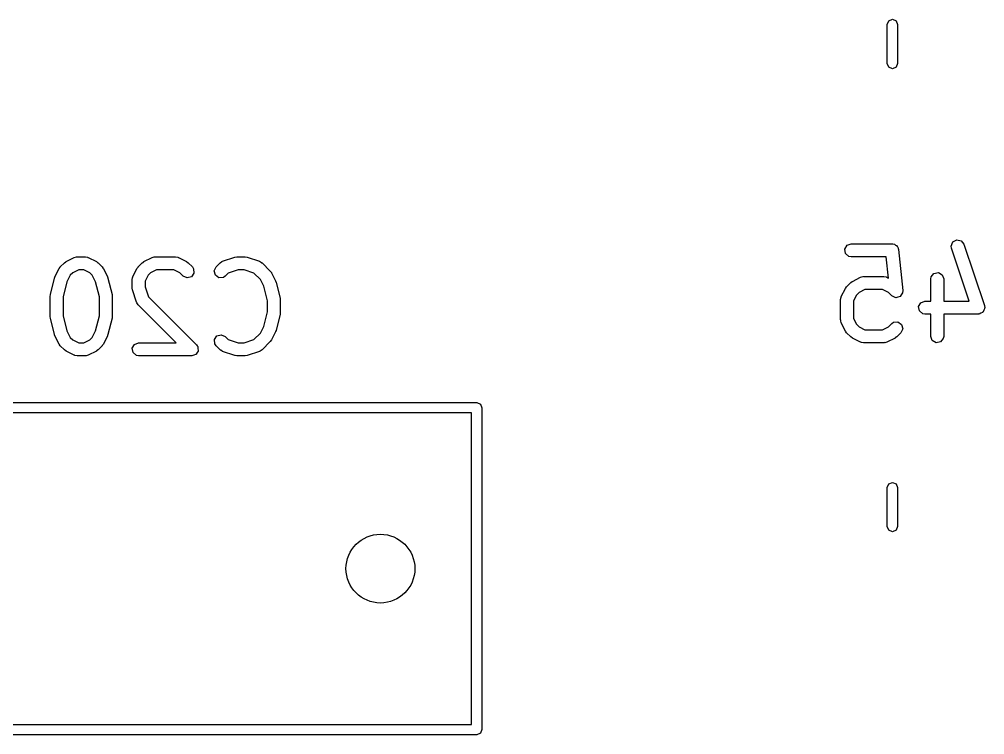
# Model space of a CAD drawing. Extents: x 62 to 228, y -146 to -46.
# Drawn here: x 98.08 to 109.3, y -75.49 to -67.18 of the extents above; entities that cross this region are included whole.
import ezdxf

# ---------------------------------------------------------------- set-up
doc = ezdxf.new("R2010")
doc.units = 0
doc.layers.add('BLACK', color=7, linetype='CONTINUOUS')

msp = doc.modelspace()

# ---------------------------------------------------------------- linework, layer by layer
at = {"layer": 'BLACK', "linetype": 'CONTINUOUS'}
for p, q in [((108.187, -67.1929), (108.229, -67.1753)), ((108.229, -67.1753), (108.272, -67.1929)), ((108.169, -67.2353), (108.187, -67.1929)), ((108.169, -67.6895), (108.169, -67.2353)), ((108.272, -67.1929), (108.289, -67.2353)), ((108.289, -67.2353), (108.289, -67.6895)), ((108.187, -67.7319), (108.169, -67.6895)), ((108.229, -67.7495), (108.187, -67.7319)), ((108.272, -67.7319), (108.229, -67.7495)), ((108.289, -67.6895), (108.272, -67.7319)), ((108.913, -69.8096), (108.932, -69.7619)), ((108.932, -69.7619), (108.977, -69.7375)), ((108.977, -69.7375), (109.027, -69.7478)), ((109.027, -69.7478), (109.059, -69.7879)), ((107.676, -69.8463), (107.702, -69.8018)), ((107.685, -69.8968), (107.676, -69.8463)), ((107.702, -69.8018), (107.75, -69.7843)), ((107.75, -69.7843), (108.226, -69.7843)), ((108.226, -69.7843), (108.23, -69.785)), ((108.23, -69.785), (108.232, -69.7845)), ((108.232, -69.7845), (108.234, -69.7858)), ((108.234, -69.7858), (108.252, -69.7888)), ((108.252, -69.7888), (108.264, -69.799)), ((108.264, -69.799), (108.278, -69.8056)), ((108.278, -69.8056), (108.283, -69.815)), ((108.283, -69.815), (108.291, -69.8218)), ((108.291, -69.8218), (108.294, -69.8375)), ((108.294, -69.8375), (108.301, -69.8518)), ((108.301, -69.8518), (108.348, -70.328)), ((108.917, -69.8354), (108.913, -69.8096)), ((109.122, -70.4509), (108.917, -69.8354)), ((109.059, -69.7879), (109.297, -70.5022)), ((98.6264, -69.9925), (98.6275, -69.9913)), ((98.6275, -69.9913), (98.7227, -69.9437)), ((98.7227, -69.9437), (98.7477, -69.9363)), ((98.7477, -69.9363), (98.7521, -69.9373)), ((98.7521, -69.9373), (98.7563, -69.9358)), ((98.7563, -69.9358), (98.8515, -69.9358)), ((98.8515, -69.9358), (98.8772, -69.9403)), ((98.8772, -69.9403), (98.8806, -69.9432)), ((98.8806, -69.9432), (98.8851, -69.9437)), ((98.8851, -69.9437), (98.9803, -69.9913)), ((98.9803, -69.9913), (98.9983, -70.0047)), ((99.5311, -69.9925), (99.5323, -69.9913)), ((99.5323, -69.9913), (99.6275, -69.9437)), ((99.6275, -69.9437), (99.6525, -69.9363)), ((99.6525, -69.9363), (99.6568, -69.9373)), ((99.6568, -69.9373), (99.6611, -69.9358)), ((99.6611, -69.9358), (99.8991, -69.9358)), ((99.8991, -69.9358), (99.9248, -69.9403)), ((99.9248, -69.9403), (99.9282, -69.9432)), ((99.9282, -69.9432), (99.9327, -69.9437)), ((99.9327, -69.9437), (100.028, -69.9913)), ((100.028, -69.9913), (100.046, -70.0047)), ((100.418, -70.0054), (100.439, -69.9904)), ((100.439, -69.9904), (100.443, -69.99)), ((100.443, -69.99), (100.447, -69.9872)), ((100.447, -69.9872), (100.59, -69.9396)), ((100.59, -69.9396), (100.612, -69.9363)), ((100.612, -69.9363), (100.613, -69.9358)), ((100.613, -69.9358), (100.709, -69.9358)), ((100.709, -69.9358), (100.731, -69.9397)), ((100.731, -69.9397), (100.732, -69.9396)), ((100.732, -69.9396), (100.875, -69.9872)), ((100.875, -69.9872), (100.898, -69.9997)), ((107.724, -69.9298), (107.685, -69.8968)), ((107.75, -69.9343), (107.724, -69.9298)), ((108.158, -69.9343), (107.75, -69.9343)), ((108.183, -70.1825), (108.158, -69.9343)), ((98.4987, -70.1677), (98.5464, -70.0725)), ((98.5464, -70.0725), (98.5597, -70.0545)), ((98.5597, -70.0545), (98.5604, -70.053)), ((98.5604, -70.053), (98.608, -70.0054)), ((98.608, -70.0054), (98.6264, -69.9925)), ((98.774, -70.0858), (98.7055, -70.12)), ((98.8338, -70.0858), (98.774, -70.0858)), ((98.9023, -70.12), (98.8338, -70.0858)), ((98.9983, -70.0047), (98.9998, -70.0054)), ((98.9998, -70.0054), (99.0474, -70.053)), ((99.0474, -70.053), (99.0603, -70.0714)), ((99.0603, -70.0714), (99.0615, -70.0725)), ((99.0615, -70.0725), (99.1091, -70.1677)), ((99.4035, -70.1677), (99.4511, -70.0725)), ((99.4511, -70.0725), (99.4645, -70.0545)), ((99.4645, -70.0545), (99.4652, -70.053)), ((99.4652, -70.053), (99.5128, -70.0054)), ((99.5128, -70.0054), (99.5311, -69.9925)), ((99.6788, -70.0858), (99.6102, -70.12)), ((99.8814, -70.0858), (99.6788, -70.0858)), ((99.95, -70.12), (99.8814, -70.0858)), ((100.046, -70.0047), (100.047, -70.0054)), ((100.047, -70.0054), (100.095, -70.053)), ((100.095, -70.053), (100.11, -70.0743)), ((100.11, -70.0743), (100.114, -70.1254)), ((100.348, -70.0995), (100.37, -70.053)), ((100.362, -70.149), (100.348, -70.0995)), ((100.37, -70.053), (100.418, -70.0054)), ((100.626, -70.0858), (100.511, -70.124)), ((100.697, -70.0858), (100.626, -70.0858)), ((100.811, -70.124), (100.697, -70.0858)), ((100.898, -69.9997), (100.9, -70.0035)), ((100.9, -70.0035), (100.905, -70.0054)), ((100.905, -70.0054), (101, -70.1006)), ((101, -70.1006), (101.013, -70.119)), ((98.4454, -70.3735), (98.4931, -70.1831)), ((98.4931, -70.1831), (98.4983, -70.1712)), ((98.4983, -70.1712), (98.4987, -70.1677)), ((98.6751, -70.1504), (98.6366, -70.2274)), ((98.7055, -70.12), (98.6751, -70.1504)), ((98.9327, -70.1504), (98.9023, -70.12)), ((98.9712, -70.2274), (98.9327, -70.1504)), ((99.1091, -70.1677), (99.1128, -70.1801)), ((99.1128, -70.1801), (99.1148, -70.1831)), ((99.1148, -70.1831), (99.1624, -70.3735)), ((99.3956, -70.2013), (99.4001, -70.1756)), ((99.3956, -70.2965), (99.3956, -70.2013)), ((99.4001, -70.1756), (99.403, -70.1722)), ((99.403, -70.1722), (99.4035, -70.1677)), ((99.5798, -70.1504), (99.5456, -70.219)), ((99.6102, -70.12), (99.5798, -70.1504)), ((99.989, -70.1591), (99.95, -70.12)), ((100.035, -70.1807), (99.989, -70.1591)), ((100.085, -70.1675), (100.035, -70.1807)), ((100.114, -70.1254), (100.085, -70.1675)), ((100.404, -70.1785), (100.362, -70.149)), ((100.455, -70.174), (100.404, -70.1785)), ((100.476, -70.1591), (100.455, -70.174)), ((100.511, -70.124), (100.476, -70.1591)), ((100.885, -70.1981), (100.811, -70.124)), ((100.924, -70.2751), (100.885, -70.1981)), ((101.013, -70.119), (101.014, -70.1201)), ((101.014, -70.1201), (101.061, -70.2153)), ((101.061, -70.2153), (101.065, -70.2277)), ((107.764, -70.2208), (107.859, -70.1732)), ((107.859, -70.1732), (107.884, -70.1657)), ((107.884, -70.1657), (107.888, -70.1668)), ((107.888, -70.1668), (107.893, -70.1652)), ((107.893, -70.1652), (108.131, -70.1652)), ((108.131, -70.1652), (108.156, -70.1698)), ((108.156, -70.1698), (108.16, -70.1726)), ((108.16, -70.1726), (108.164, -70.1732)), ((108.164, -70.1732), (108.183, -70.1825)), ((108.675, -70.1926), (108.679, -70.167)), ((108.675, -70.4509), (108.675, -70.1926)), ((108.679, -70.167), (108.712, -70.1277)), ((108.712, -70.1277), (108.763, -70.1188)), ((108.763, -70.1188), (108.807, -70.1444)), ((108.807, -70.1444), (108.825, -70.1926)), ((108.825, -70.1926), (108.825, -70.4509)), ((98.6366, -70.2274), (98.5932, -70.401)), ((99.0146, -70.401), (98.9712, -70.2274)), ((99.3961, -70.298), (99.3956, -70.2965)), ((99.3994, -70.3202), (99.3961, -70.298)), ((99.447, -70.4631), (99.3994, -70.3202)), ((99.5456, -70.219), (99.5456, -70.2843)), ((99.5456, -70.2843), (99.5837, -70.3988)), ((100.967, -70.4486), (100.924, -70.2751)), ((101.065, -70.2277), (101.067, -70.2307)), ((101.067, -70.2307), (101.115, -70.4212)), ((107.635, -70.3972), (107.683, -70.3019)), ((107.683, -70.3019), (107.696, -70.2839)), ((107.696, -70.2839), (107.697, -70.2824)), ((107.697, -70.2824), (107.744, -70.2348)), ((107.744, -70.2348), (107.763, -70.222)), ((107.763, -70.222), (107.764, -70.2208)), ((107.91, -70.3152), (107.842, -70.3495)), ((108.113, -70.3152), (107.91, -70.3152)), ((108.182, -70.3495), (108.113, -70.3152)), ((108.348, -70.328), (108.346, -70.354)), ((98.4432, -70.3917), (98.4458, -70.377)), ((98.4432, -70.6298), (98.4432, -70.3917)), ((98.4458, -70.377), (98.4454, -70.3735)), ((98.5932, -70.401), (98.5932, -70.6206)), ((99.0146, -70.6206), (99.0146, -70.401)), ((99.1624, -70.3735), (99.1634, -70.3885)), ((99.1634, -70.3885), (99.1646, -70.3917)), ((99.1646, -70.3917), (99.1646, -70.6298)), ((99.5837, -70.3988), (100.143, -70.9577)), ((101.115, -70.4212), (101.116, -70.4361)), ((101.116, -70.4361), (101.117, -70.4394)), ((101.117, -70.4394), (101.117, -70.5822)), ((107.627, -70.4307), (107.632, -70.4051)), ((107.627, -70.6688), (107.627, -70.4307)), ((107.632, -70.4051), (107.635, -70.4016)), ((107.635, -70.4016), (107.635, -70.3972)), ((107.811, -70.3799), (107.777, -70.4484)), ((107.842, -70.3495), (107.811, -70.3799)), ((108.221, -70.3885), (108.182, -70.3495)), ((108.221, -70.3887), (108.221, -70.3885)), ((108.221, -70.3892), (108.221, -70.3887)), ((108.244, -70.3995), (108.221, -70.3892)), ((108.267, -70.4102), (108.244, -70.3995)), ((108.268, -70.4101), (108.267, -70.4102)), ((108.292, -70.4034), (108.268, -70.4103)), ((108.268, -70.4103), (108.268, -70.4101)), ((108.317, -70.3969), (108.292, -70.4034)), ((108.332, -70.3755), (108.317, -70.3964)), ((108.317, -70.3964), (108.317, -70.3965)), ((108.317, -70.3965), (108.317, -70.3969)), ((108.346, -70.3549), (108.332, -70.3755)), ((108.346, -70.354), (108.346, -70.3544)), ((108.346, -70.3544), (108.346, -70.3549)), ((99.4498, -70.4666), (99.447, -70.4631)), ((99.4502, -70.471), (99.4498, -70.4666)), ((99.4652, -70.4924), (99.4502, -70.471)), ((99.9086, -70.9358), (99.4652, -70.4924)), ((100.967, -70.573), (100.967, -70.4486)), ((107.777, -70.4484), (107.777, -70.6511)), ((108.533, -70.5129), (108.559, -70.4685)), ((108.542, -70.5634), (108.533, -70.5129)), ((108.559, -70.4685), (108.607, -70.4509)), ((108.607, -70.4509), (108.675, -70.4509)), ((108.825, -70.4509), (109.122, -70.4509)), ((109.3, -70.539), (109.29, -70.5567)), ((109.297, -70.5022), (109.301, -70.528)), ((109.301, -70.528), (109.299, -70.5333)), ((109.299, -70.5333), (109.3, -70.539)), ((98.4444, -70.6331), (98.4432, -70.6298)), ((98.4454, -70.648), (98.4444, -70.6331)), ((98.4931, -70.8385), (98.4454, -70.648)), ((98.5932, -70.6206), (98.6366, -70.7941)), ((98.9712, -70.7941), (99.0146, -70.6206)), ((99.1624, -70.648), (99.1148, -70.8385)), ((99.1646, -70.6298), (99.162, -70.6446)), ((99.162, -70.6446), (99.1624, -70.648)), ((100.924, -70.7465), (100.967, -70.573)), ((101.115, -70.6004), (101.067, -70.7909)), ((101.117, -70.5822), (101.114, -70.597)), ((101.114, -70.597), (101.115, -70.6004)), ((107.777, -70.6511), (107.811, -70.7196)), ((108.581, -70.5964), (108.542, -70.5634)), ((108.607, -70.6009), (108.581, -70.5964)), ((108.675, -70.6009), (108.607, -70.6009)), ((108.675, -70.8593), (108.675, -70.6009)), ((109.226, -70.6009), (108.825, -70.6009)), ((108.825, -70.6009), (108.825, -70.8593)), ((109.231, -70.599), (109.226, -70.6009)), ((109.237, -70.6001), (109.231, -70.599)), ((109.255, -70.5904), (109.237, -70.6001)), ((109.274, -70.5834), (109.255, -70.5904)), ((109.277, -70.5784), (109.274, -70.5834)), ((109.282, -70.5757), (109.277, -70.5784)), ((109.29, -70.5567), (109.282, -70.5757)), ((100.885, -70.8235), (100.924, -70.7465)), ((107.629, -70.673), (107.627, -70.6688)), ((107.628, -70.6774), (107.629, -70.673)), ((107.635, -70.7023), (107.628, -70.6774)), ((107.683, -70.7976), (107.635, -70.7023)), ((107.811, -70.7196), (107.842, -70.75)), ((107.842, -70.75), (107.91, -70.7843)), ((108.113, -70.7843), (108.182, -70.75)), ((108.182, -70.75), (108.221, -70.711)), ((108.221, -70.711), (108.242, -70.6961)), ((108.242, -70.6961), (108.293, -70.6916)), ((108.293, -70.6916), (108.335, -70.721)), ((108.348, -70.7706), (108.327, -70.8171)), ((108.335, -70.721), (108.348, -70.7706)), ((98.495, -70.8414), (98.4931, -70.8385)), ((98.4987, -70.8538), (98.495, -70.8414)), ((98.5464, -70.9491), (98.4987, -70.8538)), ((98.6366, -70.7941), (98.6751, -70.8711)), ((98.6751, -70.8711), (98.7055, -70.9015)), ((98.9023, -70.9015), (98.9327, -70.8711)), ((98.9327, -70.8711), (98.9712, -70.7941)), ((99.1091, -70.8538), (99.0615, -70.9491)), ((99.1095, -70.8503), (99.1091, -70.8538)), ((99.1148, -70.8385), (99.1095, -70.8503)), ((100.351, -70.8961), (100.38, -70.8541)), ((100.38, -70.8541), (100.429, -70.8408)), ((100.429, -70.8408), (100.476, -70.8625)), ((100.476, -70.8625), (100.511, -70.8976)), ((100.811, -70.8976), (100.885, -70.8235)), ((101.061, -70.8062), (101.014, -70.9015)), ((101.062, -70.8027), (101.061, -70.8062)), ((101.067, -70.7909), (101.062, -70.8027)), ((107.684, -70.7987), (107.683, -70.7976)), ((107.697, -70.8171), (107.684, -70.7987)), ((107.744, -70.8647), (107.697, -70.8171)), ((107.746, -70.8654), (107.744, -70.8647)), ((107.764, -70.8787), (107.746, -70.8654)), ((107.859, -70.9264), (107.764, -70.8787)), ((107.91, -70.7843), (108.113, -70.7843)), ((108.26, -70.8787), (108.164, -70.9264)), ((108.261, -70.8776), (108.26, -70.8787)), ((108.279, -70.8647), (108.261, -70.8776)), ((108.327, -70.8171), (108.279, -70.8647)), ((108.692, -70.9075), (108.675, -70.8593)), ((108.82, -70.8849), (108.787, -70.9242)), ((108.825, -70.8593), (108.82, -70.8849)), ((98.5475, -70.9502), (98.5464, -70.9491)), ((98.5604, -70.9686), (98.5475, -70.9502)), ((98.608, -71.0162), (98.5604, -70.9686)), ((98.7055, -70.9015), (98.774, -70.9358)), ((98.774, -70.9358), (98.8338, -70.9358)), ((98.8338, -70.9358), (98.9023, -70.9015)), ((99.0474, -70.9686), (98.9998, -71.0162)), ((99.0481, -70.9671), (99.0474, -70.9686)), ((99.0615, -70.9491), (99.0481, -70.9671)), ((99.3967, -70.9978), (99.4224, -70.9533)), ((99.4056, -71.0483), (99.3967, -70.9978)), ((99.4224, -70.9533), (99.4706, -70.9358)), ((99.4706, -70.9358), (99.9086, -70.9358)), ((100.143, -70.9577), (100.152, -70.9712)), ((100.152, -70.9712), (100.155, -70.9733)), ((100.155, -70.9733), (100.155, -70.9753)), ((100.155, -70.9753), (100.158, -70.9791)), ((100.158, -70.9791), (100.16, -71.0016)), ((100.16, -71.0016), (100.163, -71.0238)), ((100.355, -70.9472), (100.351, -70.8961)), ((100.37, -70.9686), (100.355, -70.9472)), ((100.418, -71.0162), (100.37, -70.9686)), ((100.511, -70.8976), (100.626, -70.9358)), ((100.626, -70.9358), (100.697, -70.9358)), ((100.697, -70.9358), (100.811, -70.8976)), ((101, -70.921), (100.905, -71.0162)), ((101.014, -70.9015), (101, -70.9195)), ((101, -70.9195), (101, -70.921)), ((107.864, -70.9269), (107.859, -70.9264)), ((107.867, -70.9298), (107.864, -70.9269)), ((107.893, -70.9343), (107.867, -70.9298)), ((108.131, -70.9343), (107.893, -70.9343)), ((108.135, -70.9327), (108.131, -70.9343)), ((108.139, -70.9338), (108.135, -70.9327)), ((108.164, -70.9264), (108.139, -70.9338)), ((108.737, -70.9331), (108.692, -70.9075)), ((108.787, -70.9242), (108.737, -70.9331)), ((98.6095, -71.0169), (98.608, -71.0162)), ((98.6275, -71.0302), (98.6095, -71.0169)), ((98.7227, -71.0779), (98.6275, -71.0302)), ((98.7272, -71.0784), (98.7227, -71.0779)), ((98.7306, -71.0813), (98.7272, -71.0784)), ((98.7563, -71.0858), (98.7306, -71.0813)), ((98.8515, -71.0858), (98.7563, -71.0858)), ((98.8557, -71.0842), (98.8515, -71.0858)), ((98.8601, -71.0853), (98.8557, -71.0842)), ((98.8851, -71.0779), (98.8601, -71.0853)), ((98.9803, -71.0302), (98.8851, -71.0779)), ((98.9814, -71.0291), (98.9803, -71.0302)), ((98.9998, -71.0162), (98.9814, -71.0291)), ((99.4449, -71.0813), (99.4056, -71.0483)), ((99.4706, -71.0858), (99.4449, -71.0813)), ((100.09, -71.0858), (99.4706, -71.0858)), ((100.111, -71.0781), (100.09, -71.0858)), ((100.133, -71.0722), (100.111, -71.0781)), ((100.135, -71.0694), (100.133, -71.0722)), ((100.138, -71.0682), (100.135, -71.0694)), ((100.149, -71.0487), (100.138, -71.0682)), ((100.162, -71.0302), (100.149, -71.0487)), ((100.163, -71.0238), (100.162, -71.0268)), ((100.162, -71.0268), (100.162, -71.0302)), ((100.422, -71.0181), (100.418, -71.0162)), ((100.424, -71.0219), (100.422, -71.0181)), ((100.447, -71.0343), (100.424, -71.0219)), ((100.59, -71.0819), (100.447, -71.0343)), ((100.591, -71.0819), (100.59, -71.0819)), ((100.613, -71.0858), (100.591, -71.0819)), ((100.709, -71.0858), (100.613, -71.0858)), ((100.71, -71.0852), (100.709, -71.0858)), ((100.732, -71.0819), (100.71, -71.0852)), ((100.875, -71.0343), (100.732, -71.0819)), ((100.879, -71.0315), (100.875, -71.0343)), ((100.883, -71.0311), (100.879, -71.0315)), ((100.905, -71.0162), (100.883, -71.0311)), ((96.1601, -71.6284), (103.4, -71.6284)), ((103.4, -71.6284), (103.443, -71.646)), ((103.443, -71.646), (103.46, -71.6884)), ((103.34, -71.7484), (96.2201, -71.7484)), ((103.34, -75.3684), (103.34, -71.7484)), ((103.46, -71.6884), (103.46, -75.4284)), ((108.187, -72.5739), (108.229, -72.5563)), ((108.229, -72.5563), (108.272, -72.5739)), ((108.169, -72.6163), (108.187, -72.5739)), ((108.169, -73.0705), (108.169, -72.6163)), ((108.272, -72.5739), (108.289, -72.6163)), ((108.289, -72.6163), (108.289, -73.0705)), ((108.187, -73.1129), (108.169, -73.0705)), ((108.229, -73.1305), (108.187, -73.1129)), ((108.272, -73.1129), (108.229, -73.1305)), ((108.289, -73.0705), (108.272, -73.1129)), ((96.2201, -75.3684), (103.34, -75.3684)), ((103.443, -75.4708), (103.4, -75.4884)), ((103.46, -75.4284), (103.443, -75.4708)), ((103.4, -75.4884), (96.1601, -75.4884))]:
    msp.add_line(p, q, dxfattribs=at)
at = {"layer": 'BLACK'}
msp.add_circle((102.28, -73.5584), 0.4, dxfattribs=at)

doc.saveas('drawing.dxf')
